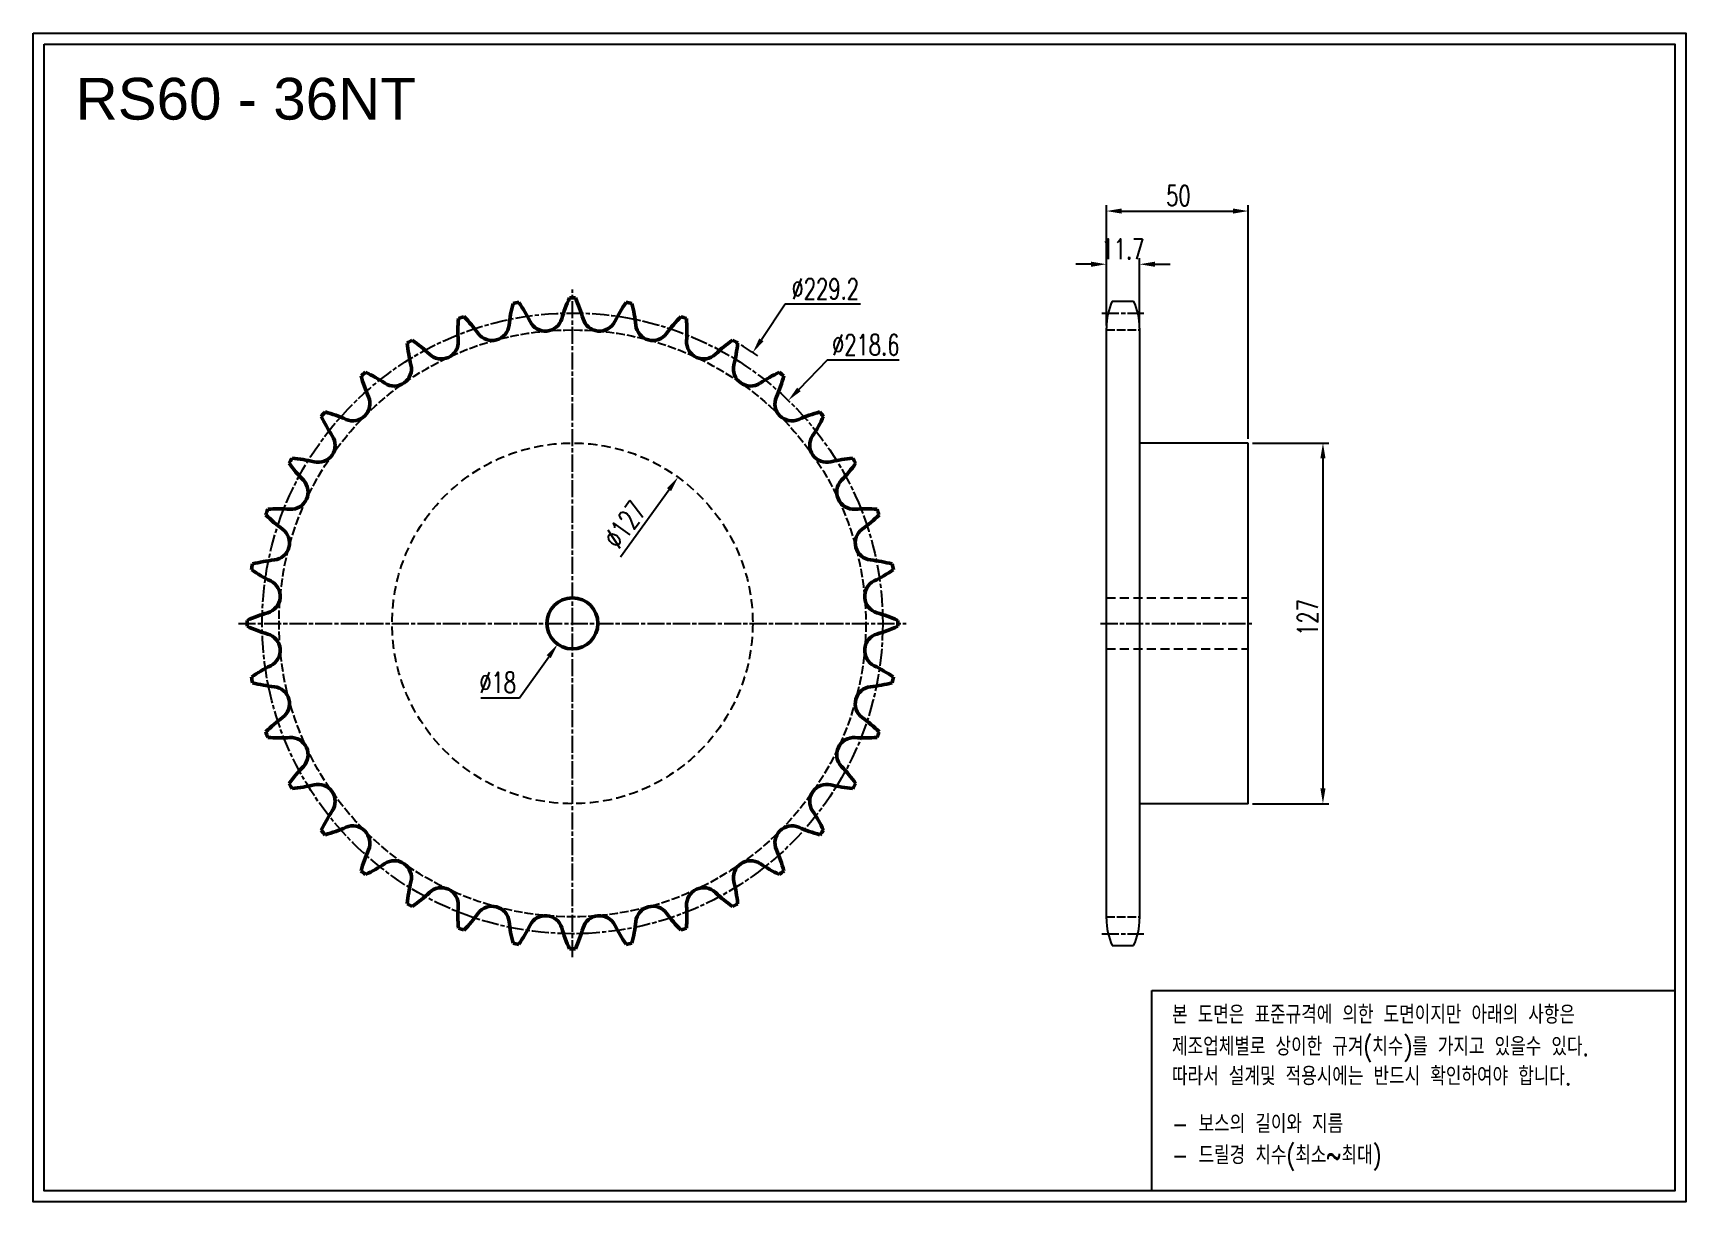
# Model space of a CAD drawing. Header units: millimetres. Extents: x 28106 to 28688, y 908 to 1320.
import ezdxf

# ---------------------------------------------------------------- set-up
doc = ezdxf.new("R2010")
doc.units = ezdxf.units.MM
for name, pattern in [('AM_ISO02W050', [7.5, 6, -1.5]), ('AM_ISO02W050x2', [3.75, 3, -0.75]), ('AM_ISO08W050', [18, 12, -1.5, 3, -1.5]), ('AM_ISO08W050x2', [9, 6, -0.75, 1.5, -0.75]), ('HIDDEN', [9.525, 6.35, -3.175])]:
    doc.linetypes.add(name, pattern=pattern)
for name, color, linetype, lineweight in [('AM_0N', 7, 'Continuous', 50), ('AM_3N', 6, 'AM_ISO02W050', 25), ('AM_7', 4, 'AM_ISO08W050', 25), ('AM_7N', 4, 'AM_ISO08W050', 25)]:
    doc.layers.add(name, color=color, linetype=linetype, lineweight=lineweight)
doc.layers.add('HL', color=2, linetype='HIDDEN')
doc.layers.add('S-DIM', color=7, linetype='Continuous')
doc.styles.add('HAN', font='ROMANS.shx', dxfattribs={"width": 0.7, "bigfont": 'whgtxt.shx'})
doc.styles.add('HSG', font='SIMPLEX.shx', dxfattribs={"width": 0.7, "bigfont": 'HSG.shx'})
doc.styles.get("Standard").update_dxf_attribs({"font": 'arial.ttf'})
doc.dimstyles.new('APP16', dxfattribs={"dimscale": 3, "dimtxt": 2.4, "dimasz": 1.8, "dimexe": 0.7, "dimexo": 0.5, "dimgap": 0.6, "dimtad": 1, "dimtoh": 1, "dimdec": 1, "dimrnd": 0.01, "dimzin": 9, "dimdsep": 46, "dimtxsty": 'HSG', "dimcen": 0, "dimclrd": 1, "dimclre": 1, "dimclrt": 256, "dimazin": 2, "dimtp": 1, "dimtm": 1, "dimtfac": 0.5, "dimtdec": 1, "dimtofl": 0, "dimtmove": 0, "dimatfit": 3, "dimfxl": 0, "dimtvp": 1, "dimtolj": 2, "dimlwd": -1, "dimlwe": -1, "dimarcsym": 0})

# ---------------------------------------------------------------- blocks, each defined once
blk = doc.blocks.new('*D1')
at = {"layer": 'Defpoints', "color": 0, "transparency": 16777216}
for p in [(28332.71, 1163.58), (28258.32, 1060.65)]:
    blk.add_point(p, dxfattribs=at)
at = {"layer": 'S-DIM', "color": 1, "transparency": 16777216}
blk.add_line((28312.48, 1135.59), (28329.55, 1159.2), dxfattribs=at)
blk.add_solid([(28328.82, 1159.73), (28330.28, 1158.67), (28332.71, 1163.58)], dxfattribs=at)
at = {"layer": 'S-DIM', "transparency": 16777216, "insert": (28314.01, 1146.92), "char_height": 7.2, "attachment_point": 5, "rotation": 54.13986, "style": 'HSG'}
blk.add_mtext('\\A2;∅127', dxfattribs=at)
blk = doc.blocks.new('*D2')
at = {"layer": 'Defpoints', "color": 0, "transparency": 16777216}
for p in [(28359.05, 1207.47), (28231.98, 1016.76)]:
    blk.add_point(p, dxfattribs=at)
at = {"layer": 'S-DIM', "color": 1, "transparency": 16777216}
for p, q in [((28370.4, 1224.5), (28362.05, 1211.96)), ((28396.92, 1224.5), (28370.4, 1224.5))]:
    blk.add_line(p, q, dxfattribs=at)
blk.add_arc((28295.51, 1112.11), 114.59, 55.27309, 58.73432, dxfattribs=at)
blk.add_solid([(28361.3, 1212.46), (28362.8, 1211.47), (28359.05, 1207.47)], dxfattribs=at)
at = {"layer": 'S-DIM', "transparency": 16777216, "insert": (28384.56, 1229.9), "char_height": 7.2, "attachment_point": 5, "style": 'HSG'}
blk.add_mtext('\\A2;∅229.2', dxfattribs=at)
blk = doc.blocks.new('*D3')
at = {"layer": 'Defpoints', "color": 0, "transparency": 16777216}
for p in [(28371.54, 1190.63), (28219.49, 1033.6)]:
    blk.add_point(p, dxfattribs=at)
at = {"layer": 'S-DIM', "color": 1, "transparency": 16777216}
for p, q in [((28385.26, 1204.8), (28375.3, 1194.5)), ((28410.58, 1204.8), (28385.26, 1204.8))]:
    blk.add_line(p, q, dxfattribs=at)
blk.add_solid([(28374.65, 1195.13), (28375.94, 1193.88), (28371.54, 1190.63)], dxfattribs=at)
at = {"layer": 'S-DIM', "transparency": 16777216, "insert": (28398.82, 1210.2), "char_height": 7.2, "attachment_point": 5, "style": 'HSG'}
blk.add_mtext('\\A2;∅218.6', dxfattribs=at)
blk = doc.blocks.new('*D4')
at = {"layer": 'Defpoints', "color": 0, "transparency": 16777216}
for p in [(28495.25, 1238.57), (28483.55, 1215.45), (28495.25, 1216.11)]:
    blk.add_point(p, dxfattribs=at)
at = {"layer": 'S-DIM', "color": 1, "transparency": 16777216}
for p, q in [((28483.55, 1216.95), (28483.55, 1240.67)), ((28495.25, 1217.61), (28495.25, 1240.67)), ((28478.15, 1238.57), (28472.75, 1238.57)), ((28500.65, 1238.57), (28506.05, 1238.57))]:
    blk.add_line(p, q, dxfattribs=at)
for points in [[(28478.15, 1239.47), (28478.15, 1237.67), (28483.55, 1238.57)], [(28500.65, 1239.47), (28500.65, 1237.67), (28495.25, 1238.57)]]:
    blk.add_solid(points, dxfattribs=at)
at = {"layer": 'S-DIM', "transparency": 16777216, "insert": (28489.4, 1243.97), "char_height": 7.2, "attachment_point": 5, "style": 'HSG'}
blk.add_mtext('\\A2;11.7', dxfattribs=at)
blk = doc.blocks.new('*D5')
at = {"layer": 'Defpoints', "color": 0, "transparency": 16777216}
for p in [(28533.55, 1257.3), (28483.55, 1215.45), (28533.55, 1175.61)]:
    blk.add_point(p, dxfattribs=at)
at = {"layer": 'S-DIM', "color": 1, "transparency": 16777216}
for p, q in [((28483.55, 1216.95), (28483.55, 1259.4)), ((28533.55, 1177.11), (28533.55, 1259.4)), ((28488.95, 1257.3), (28528.15, 1257.3))]:
    blk.add_line(p, q, dxfattribs=at)
for points in [[(28488.95, 1258.2), (28488.95, 1256.4), (28483.55, 1257.3)], [(28528.15, 1258.2), (28528.15, 1256.4), (28533.55, 1257.3)]]:
    blk.add_solid(points, dxfattribs=at)
at = {"layer": 'S-DIM', "transparency": 16777216, "insert": (28508.94, 1262.7), "char_height": 7.2, "attachment_point": 5, "style": 'HSG'}
blk.add_mtext('\\A2;50', dxfattribs=at)
blk = doc.blocks.new('*D6')
at = {"layer": 'Defpoints', "color": 0, "transparency": 16777216}
for p in [(28533.55, 1175.61), (28533.55, 1048.61), (28559.83, 1048.61)]:
    blk.add_point(p, dxfattribs=at)
at = {"layer": 'S-DIM', "color": 1, "transparency": 16777216}
for p, q in [((28535.05, 1175.61), (28561.93, 1175.61)), ((28559.83, 1170.21), (28559.83, 1054.01)), ((28535.05, 1048.61), (28561.93, 1048.61))]:
    blk.add_line(p, q, dxfattribs=at)
for points in [[(28558.93, 1170.21), (28560.73, 1170.21), (28559.83, 1175.61)], [(28558.93, 1054.01), (28560.73, 1054.01), (28559.83, 1048.61)]]:
    blk.add_solid(points, dxfattribs=at)
at = {"layer": 'S-DIM', "transparency": 16777216, "insert": (28554.43, 1114.19), "char_height": 7.2, "attachment_point": 5, "rotation": 90, "style": 'HSG'}
blk.add_mtext('\\A2;127', dxfattribs=at)
blk = doc.blocks.new('*D7')
at = {"layer": 'Defpoints', "color": 0, "transparency": 16777216}
for p in [(28300.73, 1119.45), (28290.3, 1104.78)]:
    blk.add_point(p, dxfattribs=at)
at = {"layer": 'S-DIM', "color": 1, "transparency": 16777216}
for p, q in [((28276.87, 1085.89), (28287.17, 1100.38)), ((28263.31, 1085.89), (28276.87, 1085.89))]:
    blk.add_line(p, q, dxfattribs=at)
blk.add_solid([(28286.44, 1100.9), (28287.9, 1099.86), (28290.3, 1104.78)], dxfattribs=at)
at = {"layer": 'S-DIM', "transparency": 16777216, "insert": (28269.19, 1091.29), "char_height": 7.2, "attachment_point": 5, "style": 'HSG'}
blk.add_mtext('\\A2;∅18', dxfattribs=at)

msp = doc.modelspace()

# ---------------------------------------------------------------- linework, layer by layer
for p, q in [((28485.63, 1225.61), (28493.17, 1225.61)), ((28483.55, 1008.12), (28483.55, 1216.11)), ((28495.25, 1216.11), (28495.25, 1008.12)), ((28533.55, 1175.61), (28495.25, 1175.61)), ((28533.55, 1048.61), (28533.55, 1175.61)), ((28533.55, 1048.61), (28495.25, 1048.61)), ((28485.63, 998.62), (28493.17, 998.62))]:
    msp.add_line(p, q)
for points in [[(28105.56, 1319.98), (28687.68, 1319.98), (28687.68, 908.38), (28105.56, 908.38)], [(28109.48, 1316.06), (28683.76, 1316.06), (28683.76, 912.3), (28109.48, 912.3)]]:
    msp.add_lwpolyline(points, close=True)
at = {"color": 6}
msp.add_lwpolyline([(28499.57, 982.86), (28683.76, 982.86), (28683.76, 912.3), (28499.57, 912.3)], close=True, dxfattribs=at)
for centre, start, end in [((28506.25, 1216.11), 155.25994, 180), ((28472.55, 1216.11), 0, 24.74006), ((28506.25, 1008.12), 180, 204.74006), ((28472.55, 1008.12), 335.25994, 0)]:
    msp.add_arc(centre, 22.7, start, end)
at = {"layer": 'AM_0N'}
msp.add_circle((28295.51, 1112.11), 9, dxfattribs=at)
for centre, radius, start, end in [((28327.18, 1211.17), 54.31, 165.4888, 173.75), ((28295.51, 1112.11), 114.59, 99.48436, 100.51564), ((28231.88, 1194.36), 54.31, 26.25, 34.5112), ((28343.9, 1204.17), 54.31, 155.4888, 163.75), ((28295.51, 1112.11), 114.59, 89.48436, 90.51564), ((28247.13, 1204.17), 54.31, 16.25, 24.5112), ((28359.15, 1194.36), 54.31, 145.4888, 153.75), ((28295.51, 1112.11), 114.59, 79.48436, 80.51564), ((28263.85, 1211.17), 54.31, 6.25, 14.5112), ((28309.5, 1215.16), 54.31, 175.4888, 183.75), ((28295.51, 1112.11), 114.59, 109.48436, 110.51564), ((28218.57, 1182.07), 54.31, 36.25, 44.5112), ((28267.21, 1217.74), 6.01, 216.25, 353.75), ((28285.98, 1221.05), 6.01, 206.25, 343.75), ((28305.04, 1221.05), 6.01, 196.25, 333.75), ((28323.82, 1217.74), 6.01, 186.25, 323.75), ((28372.46, 1182.07), 54.31, 135.4888, 143.75), ((28295.51, 1112.11), 114.59, 69.48436, 70.51564), ((28281.53, 1215.16), 54.31, 356.25, 4.5112), ((28295.51, 1112.11), 114.59, 119.48436, 120.51564), ((28291.39, 1216.02), 54.31, 185.4888, 193.75), ((28207.59, 1167.64), 54.31, 46.25, 54.5112), ((28249.3, 1211.22), 6.01, 226.25, 3.75), ((28341.73, 1211.22), 6.01, 176.25, 313.75), ((28383.44, 1167.64), 54.31, 125.4888, 133.75), ((28295.51, 1112.11), 114.59, 59.48436, 60.51564), ((28299.64, 1216.02), 54.31, 346.25, 354.5112), ((28295.51, 1112.11), 114.59, 129.48436, 130.51564), ((28273.41, 1213.73), 54.31, 195.4888, 203.75), ((28199.28, 1151.53), 54.31, 56.25, 64.5112), ((28232.8, 1201.69), 6.01, 236.25, 13.75), ((28358.23, 1201.69), 6.01, 166.25, 303.75), ((28391.75, 1151.53), 54.31, 115.4888, 123.75), ((28317.62, 1213.73), 54.31, 336.25, 344.5112), ((28295.51, 1112.11), 114.59, 49.48436, 50.51564), ((28218.19, 1189.43), 6.01, 246.25, 23.75), ((28372.83, 1189.43), 6.01, 156.25, 293.75), ((28295.51, 1112.11), 114.59, 139.48436, 140.51564), ((28256.1, 1208.35), 54.31, 205.4888, 213.75), ((28193.9, 1134.22), 54.31, 66.25, 74.5112), ((28397.13, 1134.22), 54.31, 105.4888, 113.75), ((28334.93, 1208.35), 54.31, 326.25, 334.5112), ((28295.51, 1112.11), 114.59, 39.48436, 40.51564), ((28205.94, 1174.83), 6.01, 256.25, 33.75), ((28385.09, 1174.83), 6.01, 146.25, 283.75), ((28295.51, 1112.11), 114.59, 149.48436, 150.51564), ((28191.6, 1116.24), 54.31, 76.25, 84.5112), ((28399.42, 1116.24), 54.31, 95.4888, 103.75), ((28295.51, 1112.11), 114.59, 29.48436, 30.51564), ((28239.99, 1200.04), 54.31, 215.4888, 223.75), ((28351.04, 1200.04), 54.31, 316.25, 324.5112), ((28196.41, 1158.33), 6.01, 266.25, 43.75), ((28394.62, 1158.33), 6.01, 136.25, 273.75), ((28295.51, 1112.11), 114.59, 159.48436, 160.51564), ((28225.56, 1189.06), 54.31, 225.4888, 233.75), ((28192.47, 1098.13), 54.31, 86.25, 94.5112), ((28398.56, 1098.13), 54.31, 85.4888, 93.75), ((28365.46, 1189.06), 54.31, 306.25, 314.5112), ((28295.51, 1112.11), 114.59, 19.48436, 20.51564), ((28189.89, 1140.42), 6.01, 276.25, 53.75), ((28401.13, 1140.42), 6.01, 126.25, 263.75), ((28295.51, 1112.11), 114.59, 169.48436, 170.51564), ((28213.26, 1175.75), 54.31, 235.4888, 243.75), ((28196.46, 1080.45), 54.31, 96.25, 104.5112), ((28394.57, 1080.45), 54.31, 75.4888, 83.75), ((28377.76, 1175.75), 54.31, 296.25, 304.5112), ((28295.51, 1112.11), 114.59, 9.48436, 10.51564), ((28186.58, 1121.65), 6.01, 286.25, 63.75), ((28404.44, 1121.65), 6.01, 116.25, 253.75), ((28203.46, 1063.73), 54.31, 106.25, 114.5112), ((28295.51, 1112.11), 114.59, 179.48436, 180.51564), ((28387.56, 1063.73), 54.31, 65.4888, 73.75), ((28295.51, 1112.11), 114.59, 359.48436, 0.51564), ((28203.46, 1160.5), 54.31, 245.4888, 253.75), ((28186.58, 1102.58), 6.01, 296.25, 73.75), ((28404.44, 1102.58), 6.01, 106.25, 243.75), ((28387.56, 1160.5), 54.31, 286.25, 294.5112), ((28213.26, 1048.48), 54.31, 116.25, 124.5112), ((28377.76, 1048.48), 54.31, 55.4888, 63.75), ((28295.51, 1112.11), 114.59, 189.48436, 190.51564), ((28196.46, 1143.78), 54.31, 255.4888, 263.75), ((28189.89, 1083.81), 6.01, 306.25, 83.75), ((28401.13, 1083.81), 6.01, 96.25, 233.75), ((28394.57, 1143.78), 54.31, 276.25, 284.5112), ((28295.51, 1112.11), 114.59, 349.48436, 350.51564), ((28225.56, 1035.17), 54.31, 126.25, 134.5112), ((28365.46, 1035.17), 54.31, 45.4888, 53.75), ((28295.51, 1112.11), 114.59, 199.48436, 200.51564), ((28192.47, 1126.1), 54.31, 265.4888, 273.75), ((28196.41, 1065.9), 6.01, 316.25, 93.75), ((28394.62, 1065.9), 6.01, 86.25, 223.75), ((28398.56, 1126.1), 54.31, 266.25, 274.5112), ((28295.51, 1112.11), 114.59, 339.48436, 340.51564), ((28239.99, 1024.19), 54.31, 136.25, 144.5112), ((28351.04, 1024.19), 54.31, 35.4888, 43.75), ((28295.51, 1112.11), 114.59, 209.48436, 210.51564), ((28191.6, 1107.99), 54.31, 275.4888, 283.75), ((28205.94, 1049.4), 6.01, 326.25, 103.75), ((28385.09, 1049.4), 6.01, 76.25, 213.75), ((28399.42, 1107.99), 54.31, 256.25, 264.5112), ((28295.51, 1112.11), 114.59, 329.48436, 330.51564), ((28256.1, 1015.88), 54.31, 146.25, 154.5112), ((28334.93, 1015.88), 54.31, 25.4888, 33.75), ((28295.51, 1112.11), 114.59, 219.48436, 220.51564), ((28193.9, 1090.01), 54.31, 285.4888, 293.75), ((28218.19, 1034.8), 6.01, 336.25, 113.75), ((28372.83, 1034.8), 6.01, 66.25, 203.75), ((28397.13, 1090.01), 54.31, 246.25, 254.5112), ((28295.51, 1112.11), 114.59, 319.48436, 320.51564), ((28273.41, 1010.5), 54.31, 156.25, 164.5112), ((28317.62, 1010.5), 54.31, 15.4888, 23.75), ((28295.51, 1112.11), 114.59, 229.48436, 230.51564), ((28199.28, 1072.7), 54.31, 295.4888, 303.75), ((28232.8, 1022.54), 6.01, 346.25, 123.75), ((28358.23, 1022.54), 6.01, 56.25, 193.75), ((28391.75, 1072.7), 54.31, 236.25, 244.5112), ((28295.51, 1112.11), 114.59, 309.48436, 310.51564), ((28291.39, 1008.21), 54.31, 166.25, 174.5112), ((28249.3, 1013.01), 6.01, 356.25, 133.75), ((28341.73, 1013.01), 6.01, 46.25, 183.75), ((28299.64, 1008.21), 54.31, 5.4888, 13.75), ((28295.51, 1112.11), 114.59, 239.48436, 240.51564), ((28207.59, 1056.59), 54.31, 305.4888, 313.75), ((28383.44, 1056.59), 54.31, 226.25, 234.5112), ((28295.51, 1112.11), 114.59, 299.48436, 300.51564), ((28309.5, 1009.07), 54.31, 176.25, 184.5112), ((28218.57, 1042.16), 54.31, 315.4888, 323.75), ((28267.21, 1006.49), 6.01, 6.25, 143.75), ((28327.18, 1013.06), 54.31, 186.25, 194.5112), ((28285.98, 1003.18), 6.01, 16.25, 153.75), ((28305.04, 1003.18), 6.01, 26.25, 163.75), ((28263.85, 1013.06), 54.31, 345.4888, 353.75), ((28323.82, 1006.49), 6.01, 36.25, 173.75), ((28372.46, 1042.16), 54.31, 216.25, 224.5112), ((28281.53, 1009.07), 54.31, 355.4888, 3.75), ((28295.51, 1112.11), 114.59, 249.48436, 250.51564), ((28231.88, 1029.87), 54.31, 325.4888, 333.75), ((28343.9, 1020.06), 54.31, 196.25, 204.5112), ((28247.13, 1020.06), 54.31, 335.4888, 343.75), ((28359.15, 1029.87), 54.31, 206.25, 214.5112), ((28295.51, 1112.11), 114.59, 289.48436, 290.51564), ((28295.51, 1112.11), 114.59, 259.48436, 260.51564), ((28295.51, 1112.11), 114.59, 269.48436, 270.51564), ((28295.51, 1112.11), 114.59, 279.48436, 280.51564)]:
    msp.add_arc(centre, radius, start, end, dxfattribs=at)
at = {"layer": 'AM_3N', "linetype": 'AM_ISO02W050x2'}
for p, q in [((28483.55, 1215.45), (28495.25, 1215.45)), ((28483.55, 1008.78), (28495.25, 1008.78))]:
    msp.add_line(p, q, dxfattribs=at)
msp.add_circle((28295.51, 1112.11), 103.33, dxfattribs=at)
at = {"layer": 'AM_7', "linetype": 'AM_ISO08W050x2'}
msp.add_circle((28295.51, 1112.11), 109.29, dxfattribs=at)
at = {"layer": 'AM_7N', "linetype": 'AM_ISO08W050x2'}
for p, q in [((28295.51, 994.53), (28295.51, 1229.7)), ((28481.99, 1221.4), (28496.81, 1221.4)), ((28177.93, 1112.11), (28413.1, 1112.11)), ((28481.55, 1112.11), (28535.55, 1112.11)), ((28481.99, 1002.83), (28496.81, 1002.83))]:
    msp.add_line(p, q, dxfattribs=at)
at = {"layer": 'HL', "ltscale": 0.5}
for p, q in [((28483.55, 1121.11), (28533.55, 1121.11)), ((28483.55, 1103.11), (28533.55, 1103.11))]:
    msp.add_line(p, q, dxfattribs=at)
msp.add_circle((28295.51, 1112.11), 63.5, dxfattribs=at)

# ---------------------------------------------------------------- texts
msp.add_text('RS60 - 36NT', height=14.7).set_placement((28120.55, 1289.5))
at = {"color": 6, "style": 'HAN', "width": 0.8}
for s, p in [('본 도면은 표준규격에 의한 도면이지만 아래의 사항은', (28506.69, 971.1)), ('제조업체별로 상이한 규겨(치수)를 가지고 있을수 있다.', (28506.69, 959.88)), ('따라서 설계및 적용시에는 반드시 확인하여야 합니다.', (28506.69, 949.45)), ('- 보스의 길이와 지름', (28506.69, 932.66)), ('- 드릴경 치수(최소~최대)', (28506.69, 921.63))]:
    msp.add_text(s, height=6.4761, dxfattribs=at).set_placement(p)

# ---------------------------------------------------------------- dimensions: what is measured, and where the dimension line sits
at = {"layer": 'S-DIM', "color": 1}
for base, p2, picture, middle in [((28533.55, 1257.3), (28533.55, 1175.61), '*D5', (28508.94, 1257.3)), ((28495.25, 1238.57), (28495.25, 1216.11), '*D4', (28489.4, 1238.57))]:
    dim = msp.add_linear_dim(base=base, p1=(28483.55, 1215.45), p2=p2, dimstyle='APP16', dxfattribs=at)
    dim.commit()
    dim.dimension.update_dxf_attribs({"geometry": picture, "text_midpoint": middle, "dimtype": 128})
for p1, p2, picture, middle in [((28231.98, 1016.76), (28359.05, 1207.47), '*D2', (28384.56, 1224.5)), ((28219.49, 1033.6), (28371.54, 1190.63), '*D3', (28398.82, 1204.8))]:
    dim = msp.add_diameter_dim_2p(p1=p1, p2=p2, dimstyle='APP16', dxfattribs=at)
    dim.commit()
    dim.dimension.update_dxf_attribs({"geometry": picture, "text_midpoint": middle, "dimtype": 131})
dim = msp.add_linear_dim(base=(28559.83, 1048.61), p1=(28533.55, 1175.61), p2=(28533.55, 1048.61), angle=90, dimstyle='APP16', dxfattribs=at)
dim.commit()
dim.dimension.update_dxf_attribs({"geometry": '*D6', "text_midpoint": (28559.83, 1114.19), "dimtype": 128})
at = {"layer": 'S-DIM'}
for p1, p2, picture, middle in [((28258.32, 1060.65), (28332.71, 1163.58), '*D1', (28318.39, 1143.76)), ((28300.73, 1119.45), (28290.3, 1104.78), '*D7', (28269.19, 1085.89))]:
    dim = msp.add_diameter_dim_2p(p1=p1, p2=p2, dimstyle='APP16', dxfattribs=at)
    dim.commit()
    dim.dimension.update_dxf_attribs({"geometry": picture, "text_midpoint": middle, "dimtype": 131})

doc.saveas('drawing.dxf')
